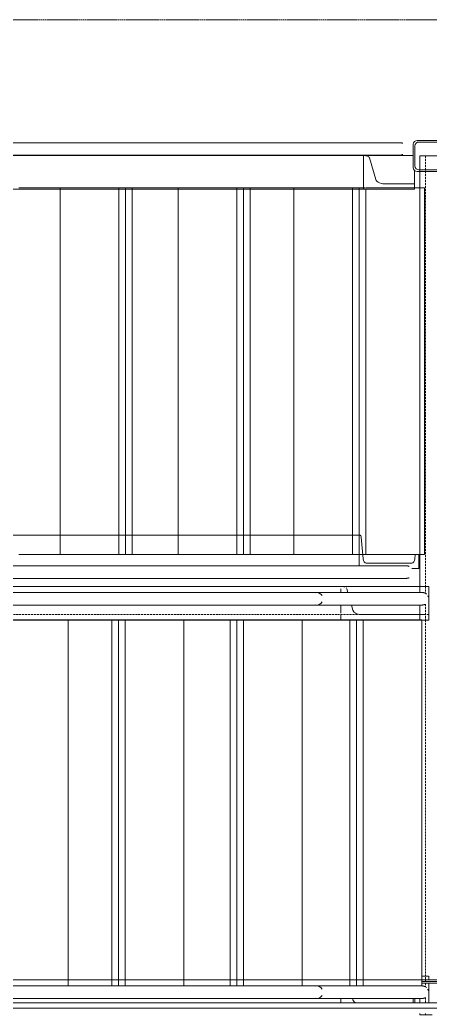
# Model space of a CAD drawing. Header units: centimetres. Extents: x -13617 to -9515, y -261 to 6553.
# Drawn here: x -12792.7 to -12694.1, y 5477 to 5714.4 of the extents above; entities that cross this region are included whole.
import ezdxf

# ---------------------------------------------------------------- set-up
doc = ezdxf.new("R2010")
doc.units = ezdxf.units.CM
for name, pattern in [('_Overhead', [0.47625, 0.3175, -0.15875]), ('_Overhead_2_', [0.47625, 0.3175, -0.15875]), ('Hidden', [0.714375, 0.47625, -0.238125])]:
    doc.linetypes.add(name, pattern=pattern)
for name, color, linetype, lineweight in [('A-FLOR', 7, 'Continuous', 9), ('A-FLOR-HRAL', 7, 'Continuous', 9), ('A-WALL', 7, 'Continuous', 9), ('S-BEAM', 7, 'Continuous', 9), ('S-COLS', 7, 'Continuous', 9)]:
    doc.layers.add(name, color=color, linetype=linetype, lineweight=lineweight)

# ---------------------------------------------------------------- blocks, each defined once
blk = doc.blocks.new('HSS Rectangular-Column - 75 x 75-1752528-Planta patio maniobras')
at = {"layer": 'S-COLS', "color": 253, "true_color": 0xaaaaaa}
for p, q in [((-3.75, -2.8), (-3.75, 2.8)), ((-3.35, 2.4), (-3.35, -2.4)), ((-2.8, 3.75), (2.8, 3.75)), ((2.4, 3.35), (-2.4, 3.35)), ((3.35, 0), (3.35, 0.2)), ((3.75, 0.2), (3.75, 0.07)), ((3.75, 0.2), (3.75, 0.07)), ((3.35, -2.4), (3.35, 0)), ((3.75, 0), (3.75, -2.8)), ((3.75, -0.19), (3.75, -1.41)), ((3.75, -1.41), (3.75, -1.57)), ((3.75, -1.57), (3.75, -1.72)), ((3.75, -1.73), (3.75, -1.86)), ((3.75, -2.2), (3.75, -2.36)), ((3.75, -2.36), (3.75, -2.8)), ((-2.16, -3.75), (-2.8, -3.75)), ((-2.4, -3.35), (-2.16, -3.35)), ((-2.16, -3.35), (2.4, -3.35)), ((2.8, -3.75), (-2.16, -3.75))]:
    blk.add_line(p, q, dxfattribs=at)
for centre, radius, start, end in [((-2.8, 2.8), 0.95, 90, 180), ((-2.4, 2.4), 0.952, 90, 180), ((2.4, 2.4), 0.952, 47.6033, 90), ((2.8, 2.8), 0.95, 21.2128, 90), ((-2.8, -2.8), 0.95, 180, 270), ((-2.4, -2.4), 0.953, 180, 270), ((2.4, -2.4), 0.952, 270, 360), ((2.8, -2.8), 0.95, 270, 360)]:
    blk.add_arc(centre, radius, start, end, dxfattribs=at)
blk = doc.blocks.new('HSS Rectangular-Column - 75 x 75-V116-Planta patio maniobras')
at = {"layer": 'S-COLS', "color": 253, "true_color": 0xaaaaaa}
for p, q in [((-1.71, 3.75), (2.8, 3.75)), ((2.4, 3.35), (-1.71, 3.35)), ((3.35, -1.39), (3.35, 2.4)), ((3.75, 2.8), (3.75, -1.39)), ((-3.75, -1.39), (-3.75, -0.31)), ((-3.35, -0.31), (-3.35, -1.39))]:
    blk.add_line(p, q, dxfattribs=at)
for centre, radius in [((2.4, 2.4), 0.953), ((2.8, 2.8), 0.95)]:
    blk.add_arc(centre, radius, 360, 90, dxfattribs=at)
blk = doc.blocks.new('C Shapes - C12X25-1753967-Planta patio maniobras')
at = {"layer": 'S-BEAM', "color": 254, "true_color": 0xcccccc}
for p, q in [((-101.14, 6.34), (-101.6, 6.34)), ((-101.6, -1.71), (-101.6, 6.34)), ((-101.6, 6.34), (-101.6, 5.81)), ((-101.6, 6.34), (-101.6, 6.27)), ((-101.6, 6.34), (96.12, 6.34)), ((-101.6, 6.27), (-101.6, 5.81)), ((-101.6, 6.08), (-101.6, 4.19)), ((-101.6, 5.81), (-101.6, 4.19)), ((-101.6, 4.19), (-101.6, 5.81)), ((-101.41, 6.34), (-101.29, 6.34)), ((-101.29, 6.34), (-101.15, 6.34)), ((-95.7, 6.34), (-101.14, 6.34)), ((-101.14, 6.34), (-95.7, 6.34)), ((-95.44, 6.34), (-95.7, 6.34)), ((-95.7, 6.34), (-95.44, 6.34)), ((-95.23, 6.34), (-95.44, 6.34)), ((-95.44, 6.34), (-95.23, 6.34)), ((-95.06, 6.34), (-95.22, 6.34)), ((-95.22, 6.34), (-95.06, 6.34)), ((-93.62, 6.34), (-94.92, 6.34)), ((-94.92, 6.34), (-93.62, 6.34)), ((95.26, 6.34), (-93.62, 6.34)), ((-93.62, 6.34), (95.26, 6.34)), ((95.79, 6.34), (95.26, 6.34)), ((95.52, 6.34), (96.12, 6.34)), ((96.12, 6.34), (95.79, 6.34)), ((101.64, 6.34), (96.12, 6.34)), ((96.12, 6.34), (101.64, 6.34)), ((96.12, 6.34), (101.64, 6.34)), ((-101.6, 3.79), (-101.6, 0.65)), ((-101.6, 0.65), (-101.6, 3.79)), ((-101.6, 3.79), (-101.6, -0.28)), ((-101.6, -0.42), (-101.6, 0.65)), ((-101.6, -0.42), (-101.6, 0.65)), ((104.5, -0.28), (104.5, 1.21)), ((104.5, 1.21), (104.5, 0.65)), ((104.5, 0.65), (104.5, 1.21)), ((104.5, 1.21), (104.5, -1.71)), ((104.5, 0.65), (104.5, -0.42)), ((104.5, 0.65), (104.5, -0.42)), ((-101.6, -0.42), (-101.6, -1.71)), ((1.71, -1.71), (-101.6, -1.71)), ((-101.6, -1.71), (-98.23, -1.71)), ((-97.85, -1.71), (-93.98, -1.71)), ((-5.88, -1.71), (1.71, -1.71)), ((3.21, -1.71), (1.71, -1.71)), ((1.97, -1.71), (2.1, -1.71)), ((2.1, -1.71), (2.24, -1.71)), ((2.24, -1.71), (3.21, -1.71)), ((9.7, -1.71), (6.14, -1.71)), ((6.14, -1.71), (7.69, -1.71)), ((7.69, -1.71), (7.95, -1.71)), ((7.95, -1.71), (8.16, -1.71)), ((8.16, -1.71), (8.33, -1.71)), ((8.47, -1.71), (9.7, -1.71)), ((101.64, -1.71), (100.55, -1.71)), ((100.55, -1.71), (101.64, -1.71)), ((104.5, -1.71), (104.17, -1.71)), ((104.17, -1.71), (104.5, -1.71)), ((104.5, -1.71), (104.5, -0.42))]:
    blk.add_line(p, q, dxfattribs=at)
at = {"layer": 'S-BEAM', "color": 254, "linetype": 'Hidden', "true_color": 0xcccccc}
for p, q in [((-101.6, -0.42), (1.71, -0.42)), ((1.71, -0.42), (3.35, -0.42)), ((5.93, -0.42), (9.76, -0.42)), ((9.76, -0.42), (96.12, -0.42)), ((96.12, -0.42), (97.76, -0.42)), ((100.34, -0.42), (101.64, -0.42)), ((104.17, -0.42), (104.5, -0.42))]:
    blk.add_line(p, q, dxfattribs=at)
blk = doc.blocks.new('Railings 6 - Railings 6-1757785-Planta patio maniobras')
at = {"layer": 'A-FLOR-HRAL', "color": 254, "true_color": 0xd4d4d4}
for p, q in [((-12713.62, 5681.75), (-12945.29, 5681.75)), ((-12704.43, 5681.75), (-12713.62, 5681.75)), ((-12945.29, 5678.75), (-12713.62, 5678.75)), ((-12713.62, 5678.75), (-12704.43, 5678.75))]:
    blk.add_line(p, q, dxfattribs=at)
at = {"layer": 'A-FLOR-HRAL', "color": 254, "true_color": 0xd4d4d4, "flags": 128}
for points in [[(-12701.02, 5681.75), (-12701.03, 5681.75), (-12701.05, 5681.75), (-12701.08, 5681.75), (-12701.12, 5681.75), (-12701.18, 5681.75), (-12701.25, 5681.75), (-12701.33, 5681.75), (-12701.43, 5681.75), (-12701.53, 5681.75), (-12701.65, 5681.75), (-12701.78, 5681.75), (-12701.93, 5681.75), (-12702.08, 5681.75), (-12702.24, 5681.75), (-12702.42, 5681.75), (-12702.61, 5681.75), (-12702.8, 5681.75), (-12703.01, 5681.75), (-12703.22, 5681.75), (-12703.45, 5681.75), (-12703.68, 5681.75), (-12703.92, 5681.75), (-12704.18, 5681.75), (-12704.43, 5681.75), (-12704.7, 5681.75), (-12704.97, 5681.75), (-12705.25, 5681.75), (-12705.54, 5681.75), (-12705.83, 5681.75), (-12706.12, 5681.75), (-12706.42, 5681.75), (-12706.73, 5681.75), (-12707.04, 5681.75), (-12707.35, 5681.75), (-12707.66, 5681.75), (-12707.98, 5681.75), (-12708.3, 5681.75), (-12708.62, 5681.75), (-12708.94, 5681.75), (-12709.26, 5681.75), (-12709.57, 5681.75), (-12709.89, 5681.75), (-12710.21, 5681.75), (-12710.53, 5681.75), (-12710.84, 5681.75), (-12711.15, 5681.75), (-12711.46, 5681.75), (-12711.76, 5681.75), (-12712.06, 5681.75), (-12712.35, 5681.75), (-12712.64, 5681.75), (-12712.92, 5681.75), (-12713.2, 5681.75), (-12713.47, 5681.75), (-12713.62, 5681.75)], [(-12704.43, 5681.75), (-12704.17, 5681.75), (-12703.92, 5681.75), (-12703.67, 5681.75), (-12703.44, 5681.75), (-12703.22, 5681.75), (-12703, 5681.75), (-12702.79, 5681.75), (-12702.6, 5681.75), (-12702.41, 5681.75), (-12702.24, 5681.75), (-12702.07, 5681.75), (-12701.92, 5681.75), (-12701.78, 5681.75), (-12701.65, 5681.75), (-12701.53, 5681.75), (-12701.42, 5681.75), (-12701.33, 5681.75), (-12701.25, 5681.75), (-12701.18, 5681.75), (-12701.12, 5681.75), (-12701.08, 5681.75), (-12701.05, 5681.75), (-12701.03, 5681.75), (-12701.02, 5681.75)], [(-12701.02, 5681.75), (-12700.96, 5681.75), (-12700.9, 5681.75), (-12700.84, 5681.74), (-12700.78, 5681.74), (-12700.72, 5681.72), (-12700.67, 5681.71), (-12700.61, 5681.7), (-12700.55, 5681.68), (-12700.49, 5681.66), (-12700.44, 5681.64), (-12700.38, 5681.61)], [(-12713.62, 5678.75), (-12713.35, 5678.75), (-12713.08, 5678.75), (-12712.8, 5678.75), (-12712.52, 5678.75), (-12712.23, 5678.75), (-12711.93, 5678.75), (-12711.63, 5678.75), (-12711.33, 5678.75), (-12711.02, 5678.75), (-12710.71, 5678.75), (-12710.39, 5678.75), (-12710.08, 5678.75), (-12709.76, 5678.75), (-12709.44, 5678.75), (-12709.12, 5678.75), (-12708.8, 5678.75), (-12708.48, 5678.75), (-12708.16, 5678.75), (-12707.84, 5678.75), (-12707.53, 5678.75), (-12707.21, 5678.75), (-12706.9, 5678.75), (-12706.6, 5678.75), (-12706.29, 5678.75), (-12706, 5678.75), (-12705.7, 5678.75), (-12705.41, 5678.75), (-12705.13, 5678.75), (-12704.85, 5678.75), (-12704.58, 5678.75), (-12704.32, 5678.75), (-12704.07, 5678.75), (-12703.82, 5678.75), (-12703.58, 5678.75), (-12703.35, 5678.75), (-12703.13, 5678.75), (-12702.92, 5678.75), (-12702.72, 5678.75), (-12702.52, 5678.75), (-12702.34, 5678.75), (-12702.17, 5678.75), (-12702.01, 5678.75), (-12701.86, 5678.75), (-12701.73, 5678.75), (-12701.6, 5678.75), (-12701.49, 5678.75), (-12701.39, 5678.75), (-12701.3, 5678.75), (-12701.22, 5678.75), (-12701.16, 5678.75), (-12701.1, 5678.75), (-12701.06, 5678.75), (-12701.04, 5678.75), (-12701.02, 5678.75), (-12701.02, 5678.75)], [(-12701.02, 5678.75), (-12701.03, 5678.75), (-12701.05, 5678.75), (-12701.08, 5678.75), (-12701.12, 5678.75), (-12701.18, 5678.75), (-12701.25, 5678.75), (-12701.33, 5678.75), (-12701.43, 5678.75), (-12701.53, 5678.75), (-12701.65, 5678.75), (-12701.78, 5678.75), (-12701.93, 5678.75), (-12702.08, 5678.75), (-12702.24, 5678.75), (-12702.42, 5678.75), (-12702.61, 5678.75), (-12702.8, 5678.75), (-12703.01, 5678.75), (-12703.22, 5678.75), (-12703.45, 5678.75), (-12703.68, 5678.75), (-12703.92, 5678.75), (-12704.18, 5678.75), (-12704.43, 5678.75)], [(-12700.37, 5678.9), (-12700.42, 5678.88), (-12700.48, 5678.86), (-12700.53, 5678.84), (-12700.59, 5678.82), (-12700.65, 5678.8), (-12700.71, 5678.79), (-12700.77, 5678.78), (-12700.83, 5678.77), (-12700.89, 5678.76), (-12700.95, 5678.76), (-12701.01, 5678.75), (-12701.02, 5678.75)]]:
    blk.add_lwpolyline(points, dxfattribs=at)
blk = doc.blocks.new('C Shapes - C12X25-1759686-Planta patio maniobras')
at = {"layer": 'S-BEAM', "color": 254, "linetype": 'Hidden', "true_color": 0xcccccc}
for p, q in [((-12696.57, 5571.69), (-12948.24, 5571.69)), ((-12695.24, 5571.69), (-12696.57, 5571.69)), ((-12694.5, 5571.69), (-12694.76, 5571.69))]:
    blk.add_line(p, q, dxfattribs=at)
blk = doc.blocks.new('C Shapes - C12X25-V132-Planta patio maniobras')
at = {"layer": 'S-BEAM', "color": 254, "linetype": 'Hidden', "true_color": 0xcccccc}
blk.add_line((-12694.42, 5571.69), (-12949.6, 5571.69), dxfattribs=at)
blk = doc.blocks.new('Railings 12 - Railings 6-1759811-Planta patio maniobras')
at = {"layer": 'A-FLOR-HRAL', "color": 254, "true_color": 0xd4d4d4}
for p, q in [((-12726.52, 5681.75), (-12958.19, 5681.75)), ((-12958.19, 5678.75), (-12726.52, 5678.75)), ((-12726.36, 5678.75), (-12726.52, 5678.75))]:
    blk.add_line(p, q, dxfattribs=at)
at = {"layer": 'A-FLOR-HRAL', "color": 254, "true_color": 0xd4d4d4, "flags": 128}
for points in [[(-12723.12, 5681.75), (-12723.13, 5681.75), (-12723.15, 5681.75), (-12723.18, 5681.75), (-12723.22, 5681.75), (-12723.28, 5681.75), (-12723.35, 5681.75), (-12723.43, 5681.75), (-12723.53, 5681.75), (-12723.63, 5681.75), (-12723.75, 5681.75), (-12723.88, 5681.75), (-12724.02, 5681.75), (-12724.18, 5681.75), (-12724.34, 5681.75), (-12724.52, 5681.75), (-12724.7, 5681.75), (-12724.9, 5681.75), (-12725.11, 5681.75), (-12725.32, 5681.75), (-12725.55, 5681.75), (-12725.78, 5681.75), (-12726.02, 5681.75), (-12726.27, 5681.75), (-12726.52, 5681.75)], [(-12726.36, 5681.75), (-12726.17, 5681.75), (-12725.92, 5681.75), (-12725.68, 5681.75), (-12725.45, 5681.75), (-12725.23, 5681.75), (-12725.02, 5681.75), (-12724.81, 5681.75), (-12724.62, 5681.75), (-12724.44, 5681.75), (-12724.27, 5681.75), (-12724.11, 5681.75), (-12723.96, 5681.75), (-12723.83, 5681.75), (-12723.7, 5681.75), (-12723.59, 5681.75), (-12723.48, 5681.75), (-12723.4, 5681.75), (-12723.32, 5681.75), (-12723.25, 5681.75), (-12723.2, 5681.75), (-12723.16, 5681.75), (-12723.14, 5681.75), (-12723.12, 5681.75), (-12723.12, 5681.75)], [(-12723.12, 5681.75), (-12723.06, 5681.75), (-12723, 5681.75), (-12722.94, 5681.74), (-12722.88, 5681.74), (-12722.82, 5681.72), (-12722.76, 5681.71), (-12722.71, 5681.7), (-12722.65, 5681.68), (-12722.59, 5681.66), (-12722.54, 5681.64), (-12722.48, 5681.61), (-12722.43, 5681.58)], [(-12722.38, 5681.56), (-12722.32, 5681.53), (-12722.27, 5681.49), (-12722.22, 5681.46), (-12722.18, 5681.42), (-12722.13, 5681.38)], [(-12721.8, 5680.96), (-12721.77, 5680.91), (-12721.75, 5680.85), (-12721.72, 5680.8), (-12721.7, 5680.74), (-12721.68, 5680.68), (-12721.67, 5680.63)], [(-12726.52, 5678.75), (-12726.27, 5678.75), (-12726.02, 5678.75), (-12725.77, 5678.75), (-12725.54, 5678.75), (-12725.31, 5678.75), (-12725.1, 5678.75), (-12724.89, 5678.75), (-12724.7, 5678.75), (-12724.51, 5678.75), (-12724.34, 5678.75), (-12724.17, 5678.75), (-12724.02, 5678.75), (-12723.88, 5678.75), (-12723.75, 5678.75), (-12723.63, 5678.75), (-12723.52, 5678.75), (-12723.43, 5678.75), (-12723.35, 5678.75), (-12723.28, 5678.75), (-12723.22, 5678.75), (-12723.18, 5678.75), (-12723.15, 5678.75), (-12723.13, 5678.75), (-12723.12, 5678.75)], [(-12723.12, 5678.75), (-12723.13, 5678.75), (-12723.15, 5678.75), (-12723.18, 5678.75), (-12723.22, 5678.75), (-12723.28, 5678.75), (-12723.35, 5678.75), (-12723.43, 5678.75), (-12723.53, 5678.75), (-12723.63, 5678.75), (-12723.75, 5678.75), (-12723.88, 5678.75), (-12724.02, 5678.75), (-12724.18, 5678.75), (-12724.34, 5678.75), (-12724.52, 5678.75), (-12724.7, 5678.75), (-12724.9, 5678.75), (-12725.11, 5678.75), (-12725.32, 5678.75), (-12725.55, 5678.75), (-12725.78, 5678.75), (-12726.02, 5678.75), (-12726.27, 5678.75)], [(-12722.47, 5678.9), (-12722.52, 5678.88), (-12722.58, 5678.86), (-12722.63, 5678.84), (-12722.69, 5678.82), (-12722.75, 5678.8), (-12722.81, 5678.79), (-12722.87, 5678.78), (-12722.92, 5678.77), (-12722.98, 5678.76), (-12723.04, 5678.76), (-12723.1, 5678.75), (-12723.12, 5678.75)]]:
    blk.add_lwpolyline(points, dxfattribs=at)
at = {"layer": 'A-FLOR-HRAL', "color": 254, "true_color": 0xd4d4d4}
for start, end in [(30, 105), (255, 330)]:
    blk.add_arc((-12748.44, 5680.25), 1.5, start, end, dxfattribs=at)
blk = doc.blocks.new('Railings 14 - Railings 6-1760021-Planta patio maniobras')
at = {"layer": 'A-FLOR-HRAL', "color": 254, "true_color": 0xd4d4d4}
for p, q in [((-12726.52, 5681.75), (-12917.09, 5681.75)), ((-12917.09, 5678.75), (-12726.52, 5678.75)), ((-12726.36, 5678.75), (-12726.52, 5678.75))]:
    blk.add_line(p, q, dxfattribs=at)
at = {"layer": 'A-FLOR-HRAL', "color": 254, "true_color": 0xd4d4d4, "flags": 128}
for points in [[(-12723.12, 5681.75), (-12723.13, 5681.75), (-12723.15, 5681.75), (-12723.18, 5681.75), (-12723.22, 5681.75), (-12723.28, 5681.75), (-12723.35, 5681.75), (-12723.43, 5681.75), (-12723.53, 5681.75), (-12723.63, 5681.75), (-12723.75, 5681.75), (-12723.88, 5681.75), (-12724.02, 5681.75), (-12724.18, 5681.75), (-12724.34, 5681.75), (-12724.52, 5681.75), (-12724.7, 5681.75), (-12724.9, 5681.75), (-12725.11, 5681.75), (-12725.32, 5681.75), (-12725.55, 5681.75), (-12725.78, 5681.75), (-12726.02, 5681.75), (-12726.27, 5681.75), (-12726.52, 5681.75)], [(-12726.42, 5681.75), (-12726.17, 5681.75), (-12725.92, 5681.75), (-12725.68, 5681.75), (-12725.45, 5681.75), (-12725.23, 5681.75), (-12725.02, 5681.75), (-12724.81, 5681.75), (-12724.62, 5681.75), (-12724.44, 5681.75), (-12724.27, 5681.75), (-12724.11, 5681.75), (-12723.96, 5681.75), (-12723.83, 5681.75), (-12723.7, 5681.75), (-12723.59, 5681.75), (-12723.48, 5681.75), (-12723.4, 5681.75), (-12723.32, 5681.75), (-12723.25, 5681.75), (-12723.2, 5681.75), (-12723.16, 5681.75), (-12723.14, 5681.75), (-12723.12, 5681.75), (-12723.12, 5681.75)], [(-12723.12, 5681.75), (-12723.06, 5681.75), (-12723, 5681.75), (-12722.94, 5681.74), (-12722.88, 5681.74), (-12722.82, 5681.72), (-12722.76, 5681.71), (-12722.71, 5681.7), (-12722.65, 5681.68), (-12722.59, 5681.66), (-12722.54, 5681.64), (-12722.48, 5681.61), (-12722.43, 5681.58)], [(-12722.38, 5681.56), (-12722.32, 5681.53), (-12722.27, 5681.49), (-12722.22, 5681.46), (-12722.18, 5681.42), (-12722.13, 5681.38)], [(-12721.8, 5680.96), (-12721.77, 5680.91), (-12721.75, 5680.85), (-12721.72, 5680.8), (-12721.7, 5680.74), (-12721.68, 5680.68), (-12721.67, 5680.63)], [(-12726.52, 5678.75), (-12726.27, 5678.75), (-12726.02, 5678.75), (-12725.77, 5678.75), (-12725.54, 5678.75), (-12725.31, 5678.75), (-12725.1, 5678.75), (-12724.89, 5678.75), (-12724.7, 5678.75), (-12724.51, 5678.75), (-12724.34, 5678.75), (-12724.17, 5678.75), (-12724.02, 5678.75), (-12723.88, 5678.75), (-12723.75, 5678.75), (-12723.63, 5678.75), (-12723.52, 5678.75), (-12723.43, 5678.75), (-12723.35, 5678.75), (-12723.28, 5678.75), (-12723.22, 5678.75), (-12723.18, 5678.75), (-12723.15, 5678.75), (-12723.13, 5678.75), (-12723.12, 5678.75)], [(-12723.12, 5678.75), (-12723.13, 5678.75), (-12723.15, 5678.75), (-12723.18, 5678.75), (-12723.22, 5678.75), (-12723.28, 5678.75), (-12723.35, 5678.75), (-12723.43, 5678.75), (-12723.53, 5678.75), (-12723.63, 5678.75), (-12723.75, 5678.75), (-12723.88, 5678.75), (-12724.02, 5678.75), (-12724.18, 5678.75), (-12724.34, 5678.75), (-12724.52, 5678.75), (-12724.7, 5678.75), (-12724.9, 5678.75), (-12725.11, 5678.75), (-12725.32, 5678.75), (-12725.55, 5678.75), (-12725.78, 5678.75), (-12726.02, 5678.75), (-12726.27, 5678.75)], [(-12722.47, 5678.9), (-12722.52, 5678.88), (-12722.58, 5678.86), (-12722.63, 5678.84), (-12722.69, 5678.82), (-12722.75, 5678.8), (-12722.81, 5678.79), (-12722.87, 5678.78), (-12722.92, 5678.77), (-12722.98, 5678.76), (-12723.04, 5678.76), (-12723.1, 5678.75), (-12723.12, 5678.75)]]:
    blk.add_lwpolyline(points, dxfattribs=at)
at = {"layer": 'A-FLOR-HRAL', "color": 254, "true_color": 0xd4d4d4}
for start, end in [(30, 105), (255, 330)]:
    blk.add_arc((-12748.44, 5680.25), 1.5, start, end, dxfattribs=at)
blk = doc.blocks.new('Railings 7 - Railings 6-1760190-Planta patio maniobras')
at = {"layer": 'A-FLOR-HRAL', "color": 254, "true_color": 0xd4d4d4}
for p, q in [((-12713.62, 5681.75), (-12945.29, 5681.75)), ((-12704.43, 5681.75), (-12713.62, 5681.75)), ((-12945.29, 5678.75), (-12713.62, 5678.75)), ((-12713.62, 5678.75), (-12704.43, 5678.75))]:
    blk.add_line(p, q, dxfattribs=at)
at = {"layer": 'A-FLOR-HRAL', "color": 254, "true_color": 0xd4d4d4, "flags": 128}
for points in [[(-12701.02, 5681.75), (-12701.03, 5681.75), (-12701.05, 5681.75), (-12701.08, 5681.75), (-12701.12, 5681.75), (-12701.18, 5681.75), (-12701.25, 5681.75), (-12701.33, 5681.75), (-12701.43, 5681.75), (-12701.53, 5681.75), (-12701.65, 5681.75), (-12701.78, 5681.75), (-12701.93, 5681.75), (-12702.08, 5681.75), (-12702.24, 5681.75), (-12702.42, 5681.75), (-12702.61, 5681.75), (-12702.8, 5681.75), (-12703.01, 5681.75), (-12703.22, 5681.75), (-12703.45, 5681.75), (-12703.68, 5681.75), (-12703.92, 5681.75), (-12704.18, 5681.75), (-12704.43, 5681.75), (-12704.7, 5681.75), (-12704.97, 5681.75), (-12705.25, 5681.75), (-12705.54, 5681.75), (-12705.83, 5681.75), (-12706.12, 5681.75), (-12706.42, 5681.75), (-12706.73, 5681.75), (-12707.04, 5681.75), (-12707.35, 5681.75), (-12707.66, 5681.75), (-12707.98, 5681.75), (-12708.3, 5681.75), (-12708.62, 5681.75), (-12708.94, 5681.75), (-12709.26, 5681.75), (-12709.57, 5681.75), (-12709.89, 5681.75), (-12710.21, 5681.75), (-12710.53, 5681.75), (-12710.84, 5681.75), (-12711.15, 5681.75), (-12711.46, 5681.75), (-12711.76, 5681.75), (-12712.06, 5681.75), (-12712.35, 5681.75), (-12712.64, 5681.75), (-12712.92, 5681.75), (-12713.2, 5681.75), (-12713.47, 5681.75), (-12713.62, 5681.75)], [(-12704.43, 5681.75), (-12704.17, 5681.75), (-12703.92, 5681.75), (-12703.67, 5681.75), (-12703.44, 5681.75), (-12703.22, 5681.75), (-12703, 5681.75), (-12702.79, 5681.75), (-12702.6, 5681.75), (-12702.41, 5681.75), (-12702.24, 5681.75), (-12702.07, 5681.75), (-12701.92, 5681.75), (-12701.78, 5681.75), (-12701.65, 5681.75), (-12701.53, 5681.75), (-12701.42, 5681.75), (-12701.33, 5681.75), (-12701.25, 5681.75), (-12701.18, 5681.75), (-12701.12, 5681.75), (-12701.08, 5681.75), (-12701.05, 5681.75), (-12701.03, 5681.75), (-12701.02, 5681.75)], [(-12701.02, 5681.75), (-12700.96, 5681.75), (-12700.9, 5681.75), (-12700.84, 5681.74), (-12700.78, 5681.74), (-12700.72, 5681.72), (-12700.67, 5681.71), (-12700.61, 5681.7), (-12700.55, 5681.68), (-12700.49, 5681.66), (-12700.44, 5681.64), (-12700.38, 5681.61)], [(-12713.62, 5678.75), (-12713.35, 5678.75), (-12713.08, 5678.75), (-12712.8, 5678.75), (-12712.52, 5678.75), (-12712.23, 5678.75), (-12711.93, 5678.75), (-12711.63, 5678.75), (-12711.33, 5678.75), (-12711.02, 5678.75), (-12710.71, 5678.75), (-12710.39, 5678.75), (-12710.08, 5678.75), (-12709.76, 5678.75), (-12709.44, 5678.75), (-12709.12, 5678.75), (-12708.8, 5678.75), (-12708.48, 5678.75), (-12708.16, 5678.75), (-12707.84, 5678.75), (-12707.53, 5678.75), (-12707.21, 5678.75), (-12706.9, 5678.75), (-12706.6, 5678.75), (-12706.29, 5678.75), (-12706, 5678.75), (-12705.7, 5678.75), (-12705.41, 5678.75), (-12705.13, 5678.75), (-12704.85, 5678.75), (-12704.58, 5678.75), (-12704.32, 5678.75), (-12704.07, 5678.75), (-12703.82, 5678.75), (-12703.58, 5678.75), (-12703.35, 5678.75), (-12703.13, 5678.75), (-12702.92, 5678.75), (-12702.72, 5678.75), (-12702.52, 5678.75), (-12702.34, 5678.75), (-12702.17, 5678.75), (-12702.01, 5678.75), (-12701.86, 5678.75), (-12701.73, 5678.75), (-12701.6, 5678.75), (-12701.49, 5678.75), (-12701.39, 5678.75), (-12701.3, 5678.75), (-12701.22, 5678.75), (-12701.16, 5678.75), (-12701.1, 5678.75), (-12701.06, 5678.75), (-12701.04, 5678.75), (-12701.02, 5678.75), (-12701.02, 5678.75)], [(-12701.02, 5678.75), (-12701.03, 5678.75), (-12701.05, 5678.75), (-12701.08, 5678.75), (-12701.12, 5678.75), (-12701.18, 5678.75), (-12701.25, 5678.75), (-12701.33, 5678.75), (-12701.43, 5678.75), (-12701.53, 5678.75), (-12701.65, 5678.75), (-12701.78, 5678.75), (-12701.93, 5678.75), (-12702.08, 5678.75), (-12702.24, 5678.75), (-12702.42, 5678.75), (-12702.61, 5678.75), (-12702.8, 5678.75), (-12703.01, 5678.75), (-12703.22, 5678.75), (-12703.45, 5678.75), (-12703.68, 5678.75), (-12703.92, 5678.75), (-12704.18, 5678.75), (-12704.43, 5678.75)], [(-12700.37, 5678.9), (-12700.42, 5678.88), (-12700.48, 5678.86), (-12700.53, 5678.84), (-12700.59, 5678.82), (-12700.65, 5678.8), (-12700.71, 5678.79), (-12700.77, 5678.78), (-12700.83, 5678.77), (-12700.89, 5678.76), (-12700.95, 5678.76), (-12701.01, 5678.75), (-12701.02, 5678.75)]]:
    blk.add_lwpolyline(points, dxfattribs=at)
blk = doc.blocks.new('Railings 17 - Railings 16-1762217-Planta patio maniobras')
at = {"layer": 'A-FLOR-HRAL', "color": 254, "true_color": 0xd4d4d4}
for p, q in [((-12797.12, 5570.46), (-12783.04, 5570.46)), ((-12783.04, 5570.46), (-12772.54, 5570.46)), ((-12783.04, 5484.03), (-12783.04, 5570.39)), ((-12772.54, 5570.46), (-12770.93, 5570.46)), ((-12772.54, 5484.03), (-12772.54, 5570.39)), ((-12770.93, 5570.46), (-12769.33, 5570.46)), ((-12770.93, 5484.03), (-12770.93, 5570.39)), ((-12769.33, 5570.46), (-12755.25, 5570.46)), ((-12769.33, 5484.03), (-12769.33, 5570.39)), ((-12755.25, 5570.46), (-12744.12, 5570.46)), ((-12755.25, 5484.03), (-12755.25, 5570.39)), ((-12744.12, 5570.46), (-12742.51, 5570.46)), ((-12744.12, 5484.03), (-12744.12, 5570.39)), ((-12742.51, 5570.46), (-12740.91, 5570.46)), ((-12742.51, 5484.03), (-12742.51, 5570.39)), ((-12740.91, 5570.46), (-12726.83, 5570.46)), ((-12740.91, 5484.03), (-12740.91, 5570.39)), ((-12726.83, 5570.46), (-12715.41, 5570.46)), ((-12726.83, 5484.03), (-12726.83, 5570.39)), ((-12715.41, 5570.46), (-12713.8, 5570.46)), ((-12715.41, 5484.03), (-12715.41, 5570.39)), ((-12713.8, 5570.46), (-12712.2, 5570.46)), ((-12713.8, 5484.03), (-12713.8, 5570.39)), ((-12712.2, 5570.46), (-12698.12, 5570.46)), ((-12712.2, 5484.03), (-12712.2, 5570.39)), ((-12698.12, 5484.03), (-12698.12, 5570.39)), ((-12783.04, 5482.59), (-12783.04, 5484.03)), ((-12772.54, 5482.59), (-12772.54, 5484.03)), ((-12770.93, 5482.59), (-12770.93, 5484.03)), ((-12769.33, 5482.59), (-12769.33, 5484.03)), ((-12755.25, 5482.59), (-12755.25, 5484.03)), ((-12744.12, 5482.59), (-12744.12, 5484.03)), ((-12742.51, 5482.59), (-12742.51, 5484.03)), ((-12740.91, 5482.59), (-12740.91, 5484.03)), ((-12726.83, 5482.59), (-12726.83, 5484.03)), ((-12715.41, 5482.59), (-12715.41, 5484.03)), ((-12713.8, 5482.59), (-12713.8, 5484.03)), ((-12712.2, 5482.59), (-12712.2, 5484.03)), ((-12698.12, 5482.58), (-12698.12, 5484.03))]:
    blk.add_line(p, q, dxfattribs=at)
blk = doc.blocks.new('Railings 20 - Railings 16-1765549-Planta patio maniobras')
at = {"layer": 'A-FLOR-HRAL', "color": 254, "true_color": 0xd4d4d4}
for p, q in [((-12828.89, 5570.46), (-12818.96, 5570.46)), ((-12818.96, 5570.46), (-12804.88, 5570.46)), ((-12818.96, 5570.46), (-12818.96, 5570.09)), ((-12818.96, 5570.09), (-12818.96, 5487.1)), ((-12804.88, 5570.46), (-12803.28, 5570.46)), ((-12804.88, 5570.46), (-12804.88, 5570.09)), ((-12804.88, 5570.09), (-12804.88, 5487.1)), ((-12803.28, 5570.46), (-12801.68, 5570.46)), ((-12803.28, 5570.46), (-12803.28, 5570.09)), ((-12803.28, 5570.09), (-12803.28, 5487.1)), ((-12801.68, 5570.46), (-12790.64, 5570.46)), ((-12801.68, 5570.46), (-12801.68, 5570.09)), ((-12801.68, 5570.09), (-12801.68, 5487.1)), ((-12790.64, 5570.46), (-12776.56, 5570.46)), ((-12790.64, 5570.46), (-12790.64, 5570.09)), ((-12790.64, 5570.09), (-12790.64, 5487.1)), ((-12776.56, 5570.46), (-12774.96, 5570.46)), ((-12776.56, 5570.46), (-12776.56, 5570.09)), ((-12776.56, 5570.09), (-12776.56, 5487.1)), ((-12774.96, 5570.46), (-12773.36, 5570.46)), ((-12774.96, 5570.46), (-12774.96, 5570.09)), ((-12774.96, 5570.09), (-12774.96, 5487.1)), ((-12773.36, 5570.46), (-12762.88, 5570.46)), ((-12773.36, 5570.46), (-12773.36, 5570.09)), ((-12773.36, 5570.09), (-12773.36, 5487.1)), ((-12762.88, 5570.46), (-12748.79, 5570.46)), ((-12762.88, 5570.46), (-12762.88, 5570.09)), ((-12762.88, 5570.09), (-12762.88, 5487.1)), ((-12748.79, 5570.46), (-12747.19, 5570.46)), ((-12748.79, 5570.46), (-12748.79, 5570.09)), ((-12748.79, 5570.09), (-12748.79, 5487.1)), ((-12747.19, 5570.46), (-12745.66, 5570.46)), ((-12747.19, 5570.46), (-12747.19, 5570.09)), ((-12747.19, 5570.09), (-12747.19, 5487.1)), ((-12745.59, 5570.22), (-12745.59, 5570.09)), ((-12745.59, 5570.09), (-12745.59, 5482.42)), ((-12745.48, 5570.46), (-12733.88, 5570.46)), ((-12733.88, 5570.46), (-12732.57, 5570.46)), ((-12732.57, 5570.46), (-12731.51, 5570.46)), ((-12731.51, 5482.42), (-12731.51, 5570.46)), ((-12818.96, 5487.1), (-12818.96, 5482.42)), ((-12804.88, 5487.1), (-12804.88, 5482.42)), ((-12803.28, 5487.1), (-12803.28, 5482.42)), ((-12801.68, 5487.1), (-12801.68, 5482.42)), ((-12790.64, 5487.1), (-12790.64, 5482.42)), ((-12776.56, 5487.1), (-12776.56, 5482.42)), ((-12774.96, 5487.1), (-12774.96, 5482.42)), ((-12773.36, 5487.1), (-12773.36, 5482.42)), ((-12762.88, 5487.1), (-12762.88, 5482.42)), ((-12748.79, 5487.1), (-12748.79, 5482.42)), ((-12747.19, 5487.1), (-12747.19, 5482.42)), ((-12818.96, 5482.42), (-12828.89, 5482.42)), ((-12804.88, 5482.42), (-12818.96, 5482.42)), ((-12803.28, 5482.42), (-12804.88, 5482.42)), ((-12801.68, 5482.42), (-12803.28, 5482.42)), ((-12790.64, 5482.42), (-12801.68, 5482.42)), ((-12776.56, 5482.42), (-12790.64, 5482.42)), ((-12774.96, 5482.42), (-12776.56, 5482.42)), ((-12773.36, 5482.42), (-12774.96, 5482.42)), ((-12762.88, 5482.42), (-12773.36, 5482.42)), ((-12748.79, 5482.42), (-12762.88, 5482.42)), ((-12747.19, 5482.42), (-12748.79, 5482.42)), ((-12746.35, 5482.42), (-12747.13, 5482.42)), ((-12745.59, 5482.42), (-12746.28, 5482.42)), ((-12732.57, 5482.42), (-12745.59, 5482.42)), ((-12731.51, 5482.42), (-12732.57, 5482.42))]:
    blk.add_line(p, q, dxfattribs=at)
blk = doc.blocks.new('PQ_RVR_EST-01_ZZ_ZZ_MO_T_A_rvt-1-Planta patio maniobras')
at = {"layer": 'A-FLOR', "color": 254, "linetype": '_Overhead', "true_color": 0xd4d4d4}
for p, q in [((-13199.05, 5714.43), (-12489.18, 5714.43)), ((-12489.18, 5714.43), (-13199.05, 5714.43))]:
    blk.add_line(p, q, dxfattribs=at)
at = {"layer": 'S-BEAM', "color": 254, "true_color": 0xcccccc}
for p, q in [((-12710.1, 5681.83), (-12950.83, 5681.83)), ((-12709.8, 5681.83), (-12935.15, 5681.83)), ((-12709.8, 5681.83), (-12934.85, 5681.83)), ((-12709.8, 5681.83), (-12710.1, 5681.83)), ((-12710.1, 5681.83), (-12710.1, 5673.77)), ((-12698.17, 5681.83), (-12709.8, 5681.83)), ((-12698.17, 5681.83), (-12709.8, 5681.83)), ((-12707.2, 5676.13), (-12708.7, 5681.3)), ((-12697.88, 5678.32), (-12697.88, 5675.21)), ((-12697.88, 5676.13), (-12697.88, 5678.32)), ((-12705.01, 5675.07), (-12697.88, 5675.07)), ((-12697.88, 5673.77), (-12697.88, 5675.07)), ((-12697.88, 5675.07), (-12697.88, 5674.14)), ((-12710.1, 5673.77), (-12949.83, 5673.77)), ((-12697.88, 5673.77), (-12710.1, 5673.77)), ((-12949.83, 5590.78), (-12711.13, 5590.78)), ((-12711.03, 5590.78), (-12711.13, 5590.78)), ((-12711.13, 5590.78), (-12711.13, 5583.4)), ((-12710.18, 5585.09), (-12710.67, 5590.25)), ((-12697.69, 5586.03), (-12697.78, 5585.09)), ((-12696.83, 5582.73), (-12696.83, 5586.03)), ((-12698.5, 5584.03), (-12709.46, 5584.03)), ((-12698.56, 5582.73), (-12696.83, 5582.73)), ((-12698.56, 5582.73), (-12696.83, 5582.73)), ((-12696.57, 5578.44), (-12949.6, 5578.44)), ((-12694.42, 5578.44), (-12949.6, 5578.44)), ((-12696.57, 5578.44), (-12949.6, 5578.44)), ((-12715.26, 5578.44), (-12948.54, 5578.44)), ((-12948.54, 5578.44), (-12715.56, 5578.44)), ((-12948.24, 5578.44), (-12696.57, 5578.44)), ((-12715.56, 5578.44), (-12715.26, 5578.44)), ((-12715.56, 5577), (-12715.56, 5577.91)), ((-12715.26, 5578.44), (-12715.04, 5578.43)), ((-12715.01, 5578.43), (-12714.82, 5578.39)), ((-12714.76, 5578.38), (-12714.63, 5578.33)), ((-12714.32, 5578.15), (-12714.22, 5578.03)), ((-12714.16, 5577.91), (-12713.89, 5577)), ((-12696.57, 5578.44), (-12695.24, 5578.44)), ((-12694.42, 5578.44), (-12696.57, 5578.44)), ((-12694.42, 5578.44), (-12696.57, 5578.44)), ((-12694.76, 5578.44), (-12694.5, 5578.44)), ((-12694.42, 5578.43), (-12694.42, 5578.44)), ((-12694.42, 5570.39), (-12694.42, 5578.44)), ((-12694.42, 5578.37), (-12694.42, 5578.43)), ((-12694.42, 5578.29), (-12694.42, 5578.37)), ((-12694.42, 5578.18), (-12694.42, 5578.29)), ((-12694.42, 5578.05), (-12694.42, 5578.18)), ((-12694.42, 5578.18), (-12694.42, 5571.82)), ((-12694.42, 5578.18), (-12694.42, 5571.82)), ((-12694.42, 5578.05), (-12694.42, 5578.18)), ((-12694.42, 5577.91), (-12694.42, 5578.05)), ((-12694.42, 5577.91), (-12694.42, 5578.05)), ((-12694.42, 5572.75), (-12694.42, 5577.91)), ((-12694.42, 5572.75), (-12694.42, 5577.91)), ((-12694.42, 5577.91), (-12694.42, 5572.75)), ((-12715.56, 5572.51), (-12715.56, 5574)), ((-12715.56, 5572.28), (-12715.56, 5572.46)), ((-12715.56, 5572.08), (-12715.56, 5572.21)), ((-12713.02, 5574), (-12712.66, 5572.75)), ((-12712.66, 5572.75), (-12712.54, 5572.5)), ((-12712.51, 5572.46), (-12712.34, 5572.28)), ((-12949.6, 5570.39), (-12694.42, 5570.39)), ((-12715.56, 5570.46), (-12715.56, 5571.69)), ((-12711.33, 5571.79), (-12710.99, 5571.72)), ((-12710.91, 5571.71), (-12710.6, 5571.69)), ((-12696.57, 5571.69), (-12710.46, 5571.69)), ((-12695.24, 5571.69), (-12696.57, 5571.69)), ((-12696.12, 5570.39), (-12695.24, 5570.39)), ((-12696.12, 5570.39), (-12695.24, 5570.39)), ((-12694.42, 5570.39), (-12696.12, 5570.39)), ((-12694.97, 5570.39), (-12694.86, 5570.39)), ((-12694.97, 5570.39), (-12694.86, 5570.39)), ((-12694.5, 5571.69), (-12694.76, 5571.69)), ((-12694.76, 5570.39), (-12694.5, 5570.39)), ((-12694.76, 5570.39), (-12694.5, 5570.39)), ((-12694.42, 5571.69), (-12694.42, 5571.72)), ((-12694.42, 5571.69), (-12694.42, 5570.39)), ((-12694.42, 5570.39), (-12694.42, 5571.69)), ((-12694.42, 5571.69), (-12694.42, 5570.39)), ((-12695.28, 5484.94), (-12696.12, 5484.94)), ((-12694.98, 5484.94), (-12695.14, 5484.94)), ((-12694.77, 5484.94), (-12694.97, 5484.94)), ((-12694.51, 5484.94), (-12694.76, 5484.94)), ((-12694.42, 5484.94), (-12694.42, 5484.03)), ((-12694.42, 5484.03), (-12694.42, 5484.41)), ((-12889.97, 5484.03), (-12677.03, 5484.03)), ((-12691.23, 5484.03), (-12696.12, 5484.03)), ((-12696.12, 5484.03), (-12691.33, 5484.03)), ((-12694.42, 5483.65), (-12694.42, 5483.77)), ((-12694.42, 5483.77), (-12694.42, 5483.65)), ((-12694.42, 5479.25), (-12694.42, 5483.25)), ((-12694.42, 5483.25), (-12694.42, 5478.51)), ((-12715.56, 5479.59), (-12715.56, 5479.01)), ((-12712.66, 5479.25), (-12712.76, 5479.59)), ((-12715.56, 5479), (-12715.56, 5478.78)), ((-12715.56, 5478.78), (-12715.56, 5478.58)), ((-12694.42, 5478.97), (-12694.42, 5479.25))]:
    blk.add_line(p, q, dxfattribs=at)
at = {"layer": 'S-BEAM', "color": 254, "true_color": 0xcccccc, "flags": 128}
for points in [[(-12708.7, 5681.3), (-12708.76, 5681.42), (-12708.86, 5681.53), (-12709, 5681.63), (-12709.17, 5681.71), (-12709.37, 5681.78), (-12709.58, 5681.81), (-12709.8, 5681.83)], [(-12707.2, 5676.13), (-12707.08, 5675.89), (-12706.88, 5675.66), (-12706.61, 5675.46), (-12706.27, 5675.29), (-12705.88, 5675.17), (-12705.45, 5675.1), (-12705.01, 5675.07)], [(-12697.88, 5675.07), (-12697.88, 5675.11), (-12697.88, 5675.21), (-12697.88, 5675.37), (-12697.88, 5675.59), (-12697.88, 5675.85), (-12697.88, 5676.13)], [(-12694.42, 5578.18), (-12694.42, 5578.29), (-12694.42, 5578.37), (-12694.42, 5578.43), (-12694.42, 5578.44)], [(-12694.42, 5578.44), (-12694.42, 5578.43), (-12694.42, 5578.37), (-12694.42, 5578.29), (-12694.42, 5578.18), (-12694.42, 5578.05), (-12694.42, 5577.91)], [(-12712.25, 5572.2), (-12712.06, 5572.07), (-12711.92, 5572)], [(-12694.42, 5571.82), (-12694.42, 5571.99), (-12694.42, 5572.21), (-12694.42, 5572.46), (-12694.42, 5572.75)], [(-12694.42, 5572.21), (-12694.42, 5572.46), (-12694.42, 5572.75)], [(-12694.42, 5572.75), (-12694.42, 5572.46), (-12694.42, 5572.21), (-12694.42, 5571.99), (-12694.42, 5571.82), (-12694.42, 5571.72), (-12694.42, 5571.69)], [(-12694.42, 5571.72), (-12694.42, 5571.82), (-12694.42, 5571.99), (-12694.42, 5572.21)], [(-12711.89, 5571.98), (-12711.72, 5571.91), (-12711.48, 5571.83)], [(-12694.42, 5571.69), (-12694.42, 5571.72), (-12694.42, 5571.82)], [(-12694.42, 5484.41), (-12694.42, 5484.56), (-12694.42, 5484.68), (-12694.42, 5484.79), (-12694.42, 5484.88), (-12694.42, 5484.93), (-12694.42, 5484.94)], [(-12711.94, 5478.51), (-12712.06, 5478.58), (-12712.34, 5478.78), (-12712.54, 5479.01), (-12712.66, 5479.25)], [(-12694.42, 5478.51), (-12694.42, 5478.71), (-12694.42, 5478.97)]]:
    blk.add_lwpolyline(points, dxfattribs=at)
at = {"layer": 'S-BEAM', "color": 254, "true_color": 0xcccccc}
for centre, major_axis, start_param, end_param in [((-12711.03, 5590.15), (0, 0.636), 4.877497, 6.283185), ((-12709.46, 5585.3), (0, 1.27), 1.735904, 3.141593), ((-12698.5, 5585.3), (0, 1.27), 3.141593, 4.547281)]:
    blk.add_ellipse(centre, major_axis=major_axis, ratio=0.571895, start_param=start_param, end_param=end_param, dxfattribs=at)
at = {"layer": 'A-FLOR-HRAL', "color": 254, "linetype": '_Overhead', "lineweight": 9, "true_color": 0xd4d4d4}
for name, p in [('Railings 6 - Railings 6-1757785-Planta patio maniobras', (-0.34, 3.19)), ('Railings 20 - Railings 16-1765549-Planta patio maniobras', (36, 103.68)), ('Railings 7 - Railings 6-1760190-Planta patio maniobras', (1.23, -98.35)), ('Railings 12 - Railings 6-1759811-Planta patio maniobras', (27.12, -104.75)), ('Railings 17 - Railings 16-1762217-Planta patio maniobras', (2, 0)), ('Railings 14 - Railings 6-1760021-Planta patio maniobras', (27.12, -199.16))]:
    blk.add_blockref(name, p, dxfattribs=at)
at = {"layer": 'S-BEAM', "color": 254, "linetype": '_Overhead', "lineweight": 9, "true_color": 0xd4d4d4, "rotation": 270}
blk.add_blockref('C Shapes - C12X25-1753967-Planta patio maniobras', (-12694.86, 5580.15), dxfattribs=at)
at = {"layer": 'S-BEAM', "color": 254, "linetype": '_Overhead', "lineweight": 9, "true_color": 0xd4d4d4}
for name in ['C Shapes - C12X25-V132-Planta patio maniobras', 'C Shapes - C12X25-1759686-Planta patio maniobras']:
    blk.add_blockref(name, (0, 0), dxfattribs=at)
at = {"layer": 'S-COLS', "color": 254, "linetype": '_Overhead', "lineweight": 9, "true_color": 0xd4d4d4}
for name, p in [('HSS Rectangular-Column - 75 x 75-1752528-Planta patio maniobras', (-12694.42, 5681.75)), ('HSS Rectangular-Column - 75 x 75-V116-Planta patio maniobras', (-12694.42, 5479.9))]:
    blk.add_blockref(name, p, dxfattribs=at)
blk = doc.blocks.new('PQ_RVR_ARQ-01_ZZ_ZZ_MO_T_A_rvt-1-Planta patio maniobras')
at = {"layer": 'A-FLOR', "color": 254, "linetype": '_Overhead_2_', "true_color": 0xd4d4d4}
for p, q in [((-13199.05, 5714.43), (-12489.18, 5714.43)), ((-12489.18, 5714.43), (-13199.05, 5714.43))]:
    blk.add_line(p, q, dxfattribs=at)
at = {"layer": 'A-WALL', "color": 253, "true_color": 0xaaaaaa}
blk.add_line((-12889.97, 5477.26), (-12488.03, 5477.26), dxfattribs=at)
at = {"layer": 'A-WALL', "color": 253, "lineweight": 18, "true_color": 0xaaaaaa}
blk.add_line((-12486.77, 5478.51), (-12795.35, 5478.51), dxfattribs=at)

msp = doc.modelspace()

# ---------------------------------------------------------------- block references
at = {"lineweight": 5}
msp.add_blockref('PQ_RVR_EST-01_ZZ_ZZ_MO_T_A_rvt-1-Planta patio maniobras', (0, 0), dxfattribs=at)

# ---------------------------------------------------------------- next in the draw order: block references
msp.add_blockref('PQ_RVR_ARQ-01_ZZ_ZZ_MO_T_A_rvt-1-Planta patio maniobras', (0, 0), dxfattribs=at)

doc.saveas('drawing.dxf')
